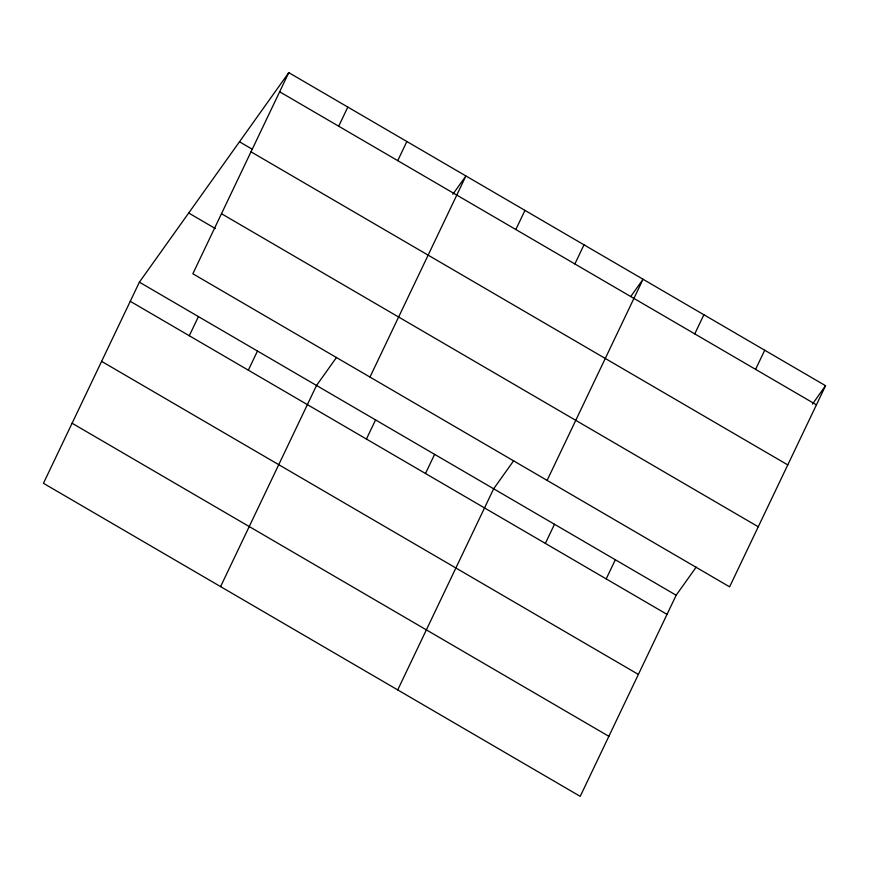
<?xml version="1.0" encoding="UTF-8"?>
<svg xmlns="http://www.w3.org/2000/svg" width="869" height="869" viewBox="0 0 869 869"><rect width="100%" height="100%" fill="white"/><g stroke="black" fill="none" stroke-linecap="round" stroke-linejoin="round"><path stroke-width="1.3" d="M288.78 72.638L192.842 273.768L729.612 586.836L825.55 385.706L288.78 72.638L139.388 282.164L43.45 483.294L580.22 796.362L676.158 595.232L696.188 567.142M189.301 335.738L198.425 316.598M338.693 126.211L347.828 107.072M248.349 370.172L257.474 351.033M397.741 160.646L406.866 141.506M220.585 586.608L316.522 385.478L336.553 357.387M369.977 377.081L465.914 175.951L452.814 194.308M366.436 439.051L375.56 419.912M515.828 229.525L524.963 210.385M425.484 473.486L434.609 454.357M574.876 263.959L584.001 244.819M397.72 689.921L493.657 488.791L513.688 460.7M547.112 480.394L643.049 279.264L630.72 296.546M545.363 543.407L554.487 524.268M694.755 333.881L703.879 314.741M606.193 578.895L615.328 559.755M755.585 369.368L764.72 350.229M812.45 404.074L825.55 385.706M279.655 91.777L816.425 404.845M239.475 141.777L252.216 149.207M251 151.825L787.77 464.904M221.486 213.709L758.257 526.777M188.682 213.014L215.316 228.547M139.388 282.164L676.158 595.232M130.252 301.304L667.023 614.372M101.608 361.363L638.378 674.431M72.094 423.236L608.865 736.315"/></g></svg>
